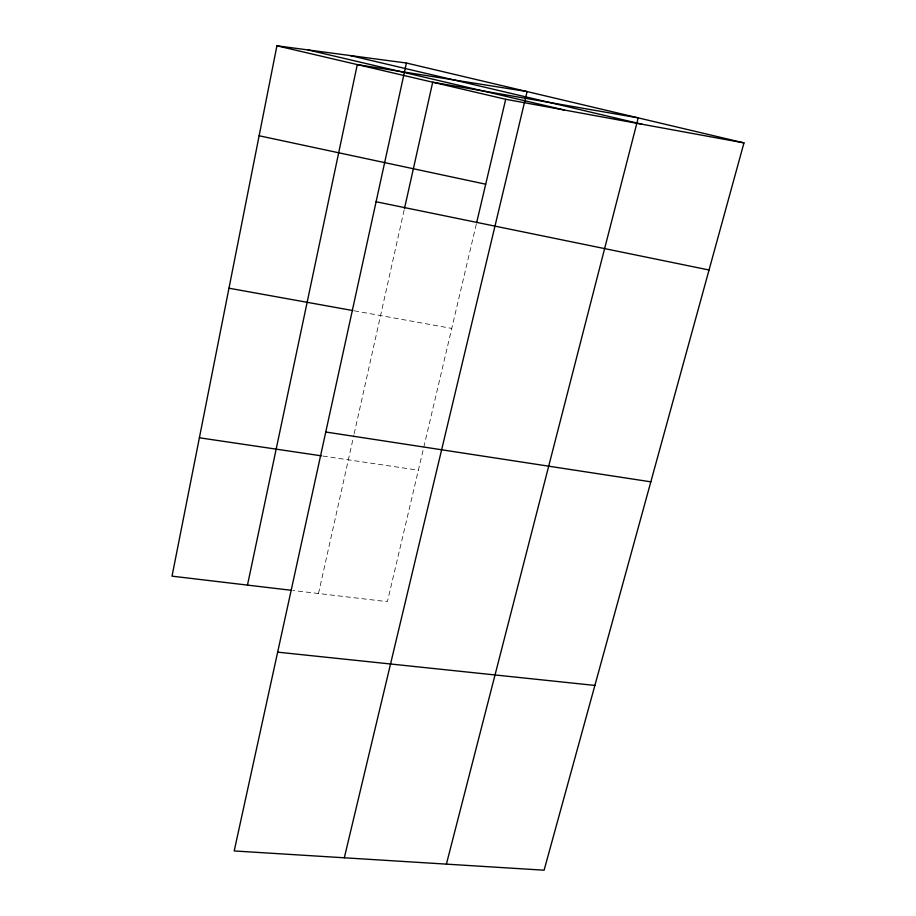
<?xml version="1.0" encoding="UTF-8"?>
<svg xmlns="http://www.w3.org/2000/svg" width="916" height="916" viewBox="0 0 916 916"><rect width="100%" height="100%" fill="white"/><g stroke="black" fill="none" stroke-linecap="round" stroke-linejoin="round"><path stroke-width="0.69" stroke-dasharray="4.58 3.44" d="M318.493 593.511L353.862 435.157M354.171 433.783L404.151 210.004M476.309 224.122L387.411 601.675L292.925 590.488M322.879 456.054L418.372 470.194M354.252 310.81L451.748 328.409"/><path stroke-width="1.37" d="M406.418 63.021L234.198 850.953L544.104 870.2L743.975 142.896L406.418 63.021L276.918 45.8L172.025 576.164L291.506 590.316M247.48 585.106L357.286 64.589L527.066 91.566L344.313 857.788M404.46 208.63L432.695 82.211L638.223 117.866L446.401 864.132M476.629 222.748L505.701 99.283L743.975 142.896M277.651 652.146L594.885 685.431M199.39 437.779L321.459 455.847M325.775 432.009L650.841 481.839M228.977 288.208L352.866 310.558M376.098 201.76L709.053 270.002M259.125 135.763L485.698 184.208M308.016 49.933L564.096 109.966M276.918 45.8L505.701 99.283M350.187 55.544L642.07 124.244"/></g></svg>
